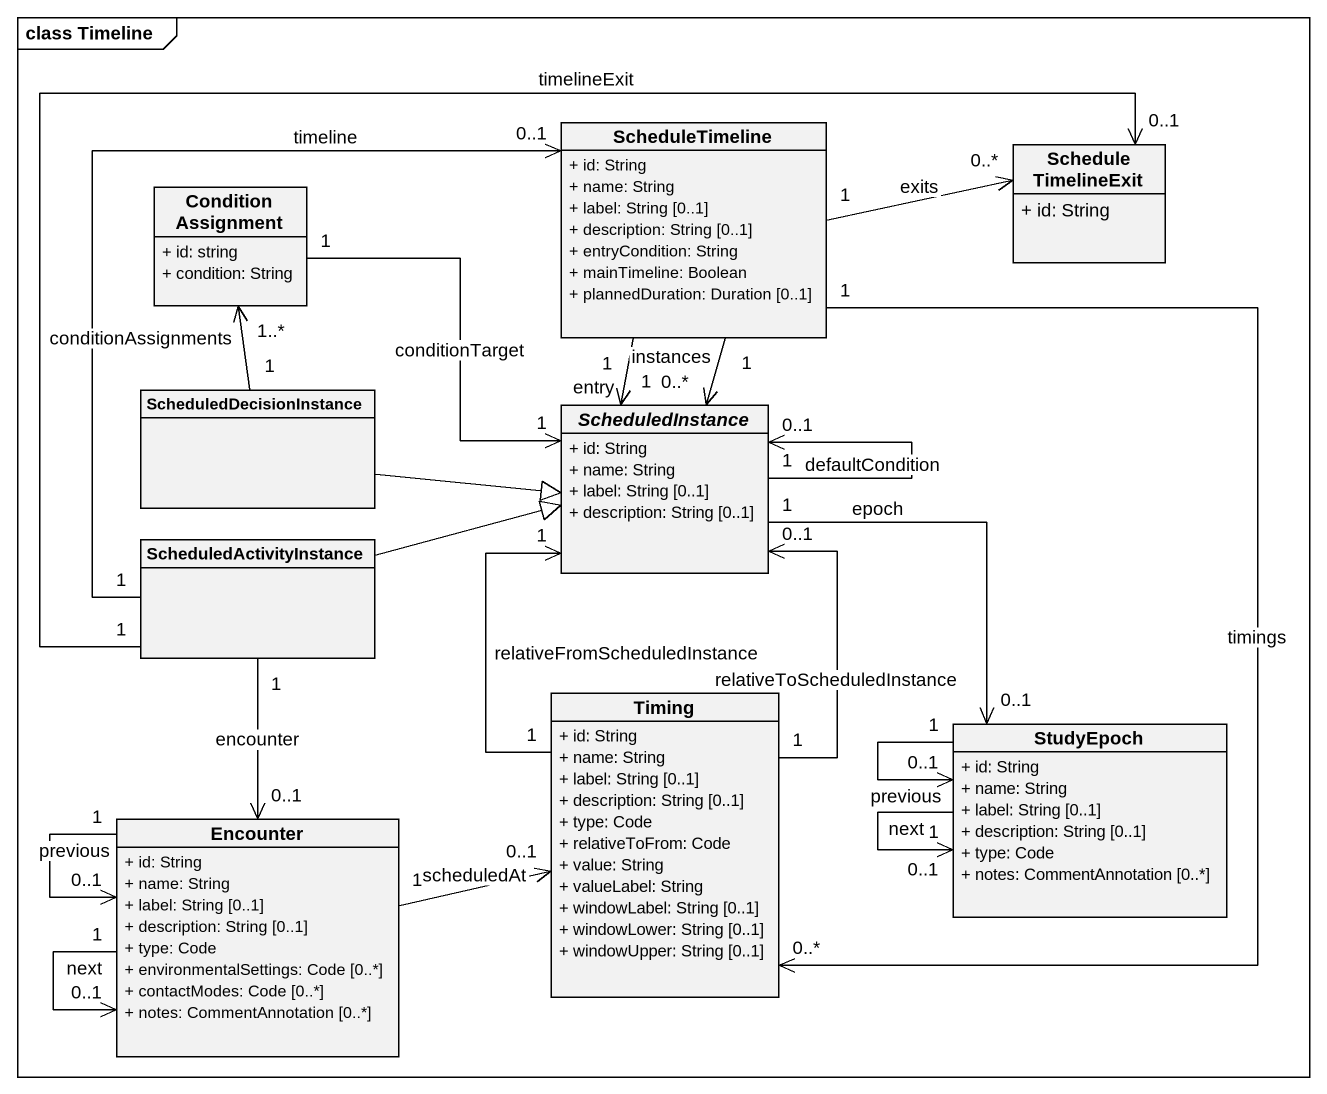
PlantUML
@startuml
mainframe class Timeline
hide circle
hide empty members
skinparam classAttributeIconSize 0
class ScheduleTimeline {
  + id: String
  + name: String
  + label: String [0..1]
  + description: String [0..1]
  + entryCondition: String
  + mainTimeline: Boolean
  + plannedDuration: Duration [0..1]
}
class ConditionAssignment {
  + id: string
  + condition: String
}
class ScheduleTimelineExit {
  + id: String
}
class ScheduledDecisionInstance
abstract class ScheduledInstance {
  + id: String
  + name: String
  + label: String [0..1]
  + description: String [0..1]
}
class ScheduledActivityInstance
class Timing {
  + id: String
  + name: String
  + label: String [0..1]
  + description: String [0..1]
  + type: Code
  + relativeToFrom: Code
  + value: String
  + valueLabel: String
  + windowLabel: String [0..1]
  + windowLower: String [0..1]
  + windowUpper: String [0..1]
}
class StudyEpoch {
  + id: String
  + name: String
  + label: String [0..1]
  + description: String [0..1]
  + type: Code
  + notes: CommentAnnotation [0..*]
}
class Encounter {
  + id: String
  + name: String
  + label: String [0..1]
  + description: String [0..1]
  + type: Code
  + environmentalSettings: Code [0..*]
  + contactModes: Code [0..*]
  + notes: CommentAnnotation [0..*]
}
ScheduleTimeline "1" -right-> "0..*" ScheduleTimelineExit : exits
ScheduleTimeline "1" --> "0..*" ScheduledInstance : instances
ScheduleTimeline "1" --> "1" ScheduledInstance : entry
ScheduleTimeline "1" --> "0..*" Timing : timings
ConditionAssignment "1" -right-> "1" ScheduledInstance : conditionTarget
ScheduledDecisionInstance "1" -up-> "1..*" ConditionAssignment : conditionAssignments
ScheduledDecisionInstance -right-|> ScheduledInstance
ScheduledInstance "1" --> "0..1" ScheduledInstance : defaultCondition
ScheduledInstance "1" --> "0..1" StudyEpoch : epoch
ScheduledActivityInstance "1" -up-> "0..1" ScheduleTimeline : timeline
ScheduledActivityInstance "1" -right-> "0..1" ScheduleTimelineExit : timelineExit
ScheduledActivityInstance -right-|> ScheduledInstance
ScheduledActivityInstance "1" --> "0..1" Encounter : encounter
Timing "1" -up-> "1" ScheduledInstance : relativeFromScheduledInstance
Timing "1" -up-> "0..1" ScheduledInstance : relativeToScheduledInstance
StudyEpoch "1" --> "0..1" StudyEpoch : previous
StudyEpoch "1" --> "0..1" StudyEpoch : next
Encounter "1" -right-> "0..1" Timing : scheduledAt
Encounter "1" --> "0..1" Encounter : previous
Encounter "1" --> "0..1" Encounter : next
@enduml
